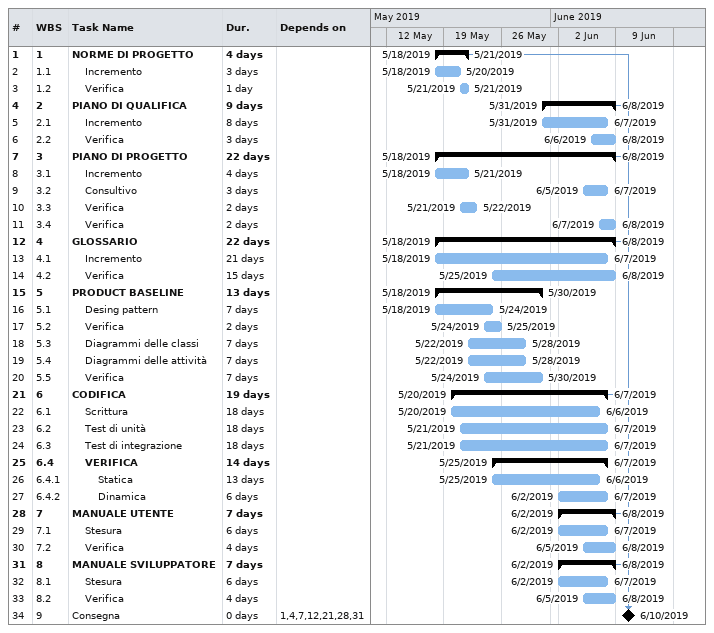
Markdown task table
| ID | WBS | Task | Duration | Start | Finish | Predecessors |
|---|---|---|---|---|---|---|
| 1 | 1 | **NORME DI PROGETTO** | 4d | 2019-05-18 | 2019-05-21 |  |
| 2 | 1.1 | Incremento | 3d | 2019-05-18 | 2019-05-20 |  |
| 3 | 1.2 | Verifica | 1d | 2019-05-21 | 2019-05-21 |  |
| 4 | 2 | **PIANO DI QUALIFICA** | 9d | 2019-05-31 | 2019-06-08 |  |
| 5 | 2.1 | Incremento | 8d | 2019-05-31 | 2019-06-07 |  |
| 6 | 2.2 | Verifica | 3d | 2019-06-06 | 2019-06-08 |  |
| 7 | 3 | **PIANO DI PROGETTO** | 22d | 2019-05-18 | 2019-06-08 |  |
| 8 | 3.1 | Incremento | 4d | 2019-05-18 | 2019-05-21 |  |
| 9 | 3.2 | Consultivo | 3d | 2019-06-05 | 2019-06-07 |  |
| 10 | 3.3 | Verifica | 2d | 2019-05-21 | 2019-05-22 |  |
| 11 | 3.4 | Verifica | 2d | 2019-06-07 | 2019-06-08 |  |
| 12 | 4 | **GLOSSARIO** | 22d | 2019-05-18 | 2019-06-08 |  |
| 13 | 4.1 | Incremento | 21d | 2019-05-18 | 2019-06-07 |  |
| 14 | 4.2 | Verifica | 15d | 2019-05-25 | 2019-06-08 |  |
| 15 | 5 | **PRODUCT BASELINE** | 13d | 2019-05-18 | 2019-05-30 |  |
| 16 | 5.1 | Desing pattern | 7d | 2019-05-18 | 2019-05-24 |  |
| 17 | 5.2 | Verifica | 2d | 2019-05-24 | 2019-05-25 |  |
| 18 | 5.3 | Diagrammi delle classi | 7d | 2019-05-22 | 2019-05-28 |  |
| 19 | 5.4 | Diagrammi delle attività | 7d | 2019-05-22 | 2019-05-28 |  |
| 20 | 5.5 | Verifica | 7d | 2019-05-24 | 2019-05-30 |  |
| 21 | 6 | **CODIFICA** | 19d | 2019-05-20 | 2019-06-07 |  |
| 22 | 6.1 | Scrittura | 18d | 2019-05-20 | 2019-06-06 |  |
| 23 | 6.2 | Test di unità | 18d | 2019-05-21 | 2019-06-07 |  |
| 24 | 6.3 | Test di integrazione | 18d | 2019-05-21 | 2019-06-07 |  |
| 25 | 6.4 | **VERIFICA** | 14d | 2019-05-25 | 2019-06-07 |  |
| 26 | 6.4.1 | Statica | 13d | 2019-05-25 | 2019-06-06 |  |
| 27 | 6.4.2 | Dinamica | 6d | 2019-06-02 | 2019-06-07 |  |
| 28 | 7 | **MANUALE UTENTE** | 7d | 2019-06-02 | 2019-06-08 |  |
| 29 | 7.1 | Stesura | 6d | 2019-06-02 | 2019-06-07 |  |
| 30 | 7.2 | Verifica | 4d | 2019-06-05 | 2019-06-08 |  |
| 31 | 8 | **MANUALE SVILUPPATORE** | 7d | 2019-06-02 | 2019-06-08 |  |
| 32 | 8.1 | Stesura | 6d | 2019-06-02 | 2019-06-07 |  |
| 33 | 8.2 | Verifica | 4d | 2019-06-05 | 2019-06-08 |  |
| 34 | 9 | Consegna | 0d | 2019-06-10 | 2019-06-10 | 1, 4, 7, 12, 21, 28, 31 |
